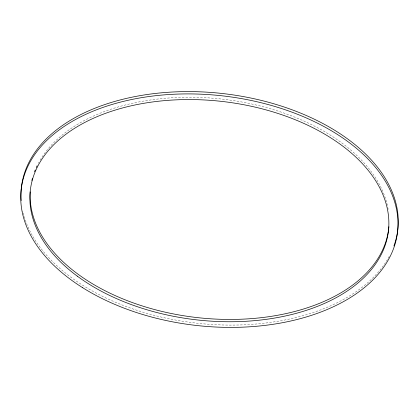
<?xml version="1.0" encoding="UTF-8"?>
<svg xmlns="http://www.w3.org/2000/svg" width="419" height="419" viewBox="0 0 419 419"><rect width="100%" height="100%" fill="white"/><g stroke="black" fill="none" stroke-linecap="round" stroke-linejoin="round"><path stroke-width="0.31" stroke-dasharray="2.1 1.57" d="M389.214 256.418A189.367 115.539 6.4 0 1 193.29 322.761A189.367 115.539 6.4 0 1 22.783 211.145M38.312 163.389A180.207 109.951 6.4 0 1 38.888 162.315M40.104 160.178A180.207 109.951 6.4 0 1 228.208 99.858A180.207 109.951 6.4 0 1 387.669 206.777M387.8 207.426A180.207 109.951 6.4 0 1 388.156 209.374"/><path stroke-width="0.63" d="M21.207 200.575A189.367 115.539 6.4 0 1 225.464 93.866A189.367 115.539 6.4 0 1 393.918 246M388.879 226.737A180.207 109.951 6.4 0 1 201.696 318.063A180.207 109.951 6.4 0 1 30.241 191.85M31.886 180.479A180.207 109.951 6.4 0 1 32.352 178.599M34.531 171.78A180.207 109.951 6.4 0 1 35.248 169.946M36.285 167.532A180.207 109.951 6.4 0 1 37.123 165.746M82.386 287.528A189.367 115.539 6.4 0 0 393.656 248.31A189.367 115.539 6.4 0 0 152.071 96.124A189.367 115.539 6.4 0 0 82.386 287.528M77.311 276.163A180.207 109.951 6.4 0 0 380.688 255.611A180.207 109.951 6.4 0 0 170.114 100.193A180.207 109.951 6.4 0 0 77.311 276.163"/></g></svg>
